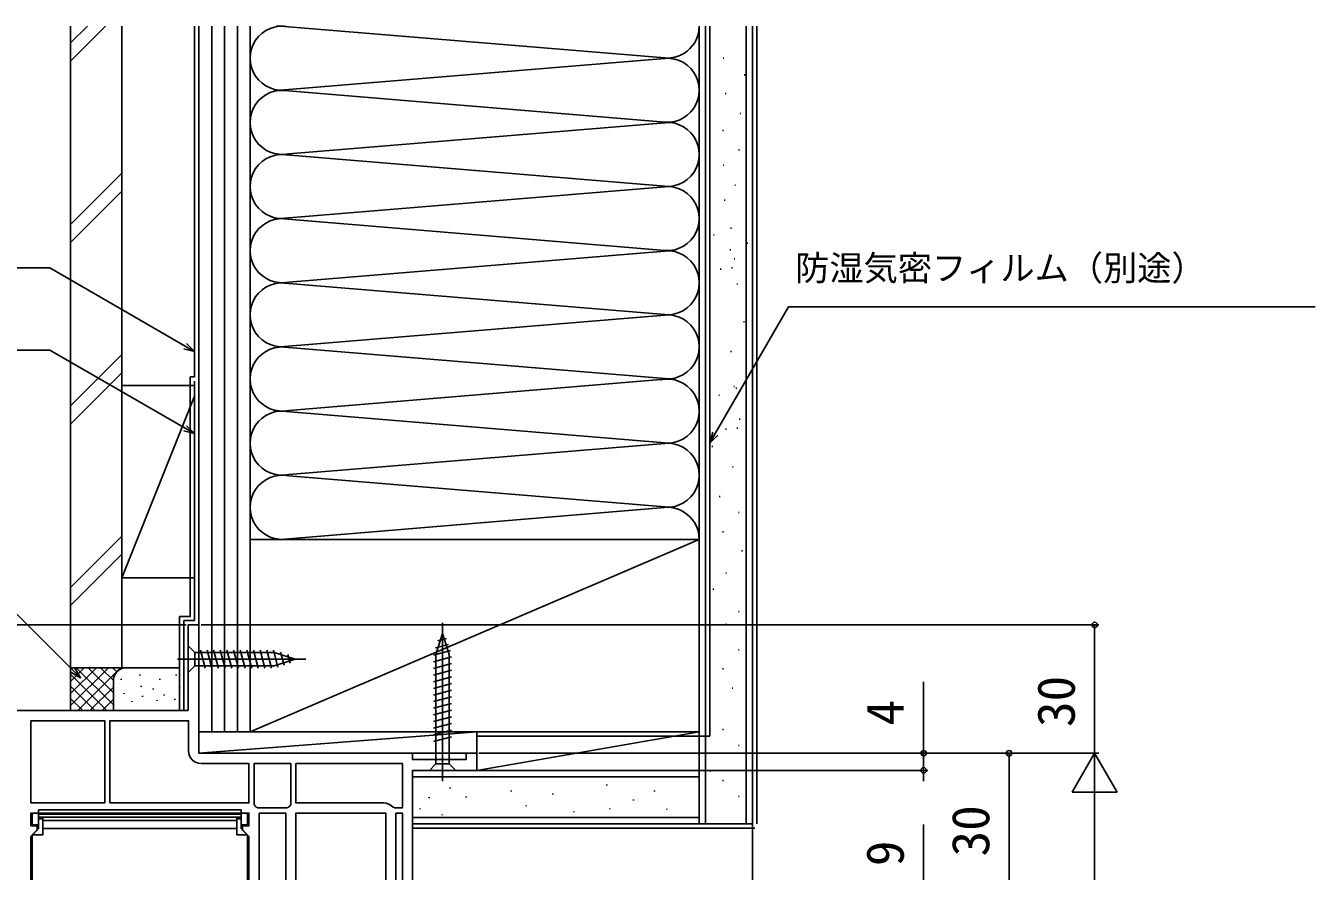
# Model space of a CAD drawing. Units: millimetres, scale not verified. Extents: x -525 to 525, y -783 to 779.
# Drawn here: x -364.7 to -63.2, y 349.6 to 547.3 of the extents above; entities that cross this region are included whole.
import ezdxf
from ezdxf.enums import TextEntityAlignment as Align

# ---------------------------------------------------------------- set-up
doc = ezdxf.new("R2010")
doc.units = ezdxf.units.MM
doc.header["$LTSCALE"] = 4
for name, color, linetype in [('0-2_YKK_11', 7, 'Continuous'), ('0-5_YKK_13', 4, 'Continuous'), ('0-7_YKK_D', 6, 'Continuous'), ('0-9_YSS_K', 3, 'Continuous'), ('0-A_YSS_KE', 3, 'Continuous')]:
    doc.layers.add(name, color=color, linetype=linetype)
doc.styles.add('ＭＳ ゴシック', font='')
doc.styles.get('ＭＳ ゴシック').set_extended_font_data('MS Gothic')

msp = doc.modelspace()

# ---------------------------------------------------------------- linework, layer by layer
at = {"layer": '0-2_YKK_11'}
for points in [[(-279.05, 338.2), (-274.25, 338.2), (-274.25, 373.2), (-259.25, 373.2), (-259.25, 377.2), (-261.75, 377.2), (-261.75, 375.7), (-274.25, 375.7), (-274.25, 377.2), (-324.25, 377.2), (-324.25, 407.2), (-326.75, 407.2), (-326.75, 387.2)], [(-326.75, 387.2), (-404.25, 387.2), (-404.25, 339.4)], [(-326.65, 377.7), (-326.65, 384.8), (-345.05, 384.8), (-345.05, 365.6)], [(-345.05, 365.6), (-312.55, 365.6), (-312.55, 374.8), (-323.75, 374.8)], [(-311.174, 364.911), (-311.35, 365.292), (-311.35, 374.8), (-302.75, 374.8)], [(-302.75, 374.8), (-302.75, 365.292), (-302.926, 364.911)], [(-301.55, 374.8), (-276.65, 374.8), (-276.65, 364.4), (-278.458, 364.4), (-278.839, 364.576)], [(-281.05, 365.6), (-301.55, 365.6), (-301.55, 374.8)], [(-363.55, 337.7), (-363.55, 357.7), (-362.05, 359.2), (-362.05, 360.2), (-363.55, 360.2), (-363.55, 363.2), (-312.55, 363.2), (-312.55, 360.2), (-314.05, 360.2), (-314.05, 359.2), (-312.55, 357.7), (-312.55, 337.7)], [(-303.261, 364.576), (-303.642, 364.4), (-310.458, 364.4), (-310.839, 364.576)], [(-301.55, 337.7), (-301.55, 363.2), (-280.55, 363.2), (-280.55, 339.7)]]:
    msp.add_lwpolyline(points, dxfattribs=at)
for points in [[(-346.25, 365.6), (-346.25, 384.8), (-363.55, 384.8), (-363.55, 365.6)], [(-310.15, 363.2), (-310.15, 338.6), (-303.95, 338.6), (-303.95, 363.2)], [(-278.15, 363.2), (-278.15, 340.6), (-276.65, 340.6), (-276.65, 363.2)]]:
    msp.add_lwpolyline(points, close=True, dxfattribs=at)
for centre, start, end in [((-323.75, 377.7), 180.00001, 269.99999), ((-313.05, 362.7), 40.32022, 49.67978), ((-301.05, 362.7), 130.32022, 139.67978), ((-281.05, 362.7), 40.32022, 90.00001)]:
    msp.add_arc(centre, 2.9, start, end, dxfattribs=at)
at = {"layer": '0-5_YKK_13'}
for p, q in [((-267.25, 370.7), (-267.25, 407.7)), ((-267.25, 405.2), (-268.8, 400.284)), ((-267.25, 405.2), (-265.7, 400.284)), ((-267.25, 405.2), (-265.7, 400.284)), ((-326.75, 402.3), (-325.2, 400.75)), ((-323.899, 401.3), (-322.774, 397.1)), ((-322.346, 401.3), (-321.221, 397.1)), ((-320.793, 401.3), (-319.668, 397.1)), ((-319.24, 401.3), (-318.115, 397.1)), ((-317.687, 401.3), (-316.562, 397.1)), ((-316.134, 401.3), (-315.009, 397.1)), ((-314.581, 401.3), (-313.456, 397.1)), ((-313.029, 401.3), (-311.903, 397.1)), ((-311.476, 401.3), (-310.35, 397.1)), ((-309.923, 401.3), (-308.797, 397.1)), ((-308.37, 401.3), (-307.244, 397.1)), ((-306.817, 401.3), (-305.761, 397.359)), ((-269.35, 400.133), (-265.408, 401.189)), ((-268.896, 401.808), (-265.86, 402.621)), ((-268.361, 403.504), (-266.311, 404.053)), ((-329.25, 399.2), (-299.25, 399.2)), ((-325.2, 400.75), (-306.666, 400.75)), ((-301.75, 399.2), (-306.666, 400.75)), ((-301.75, 399.2), (-306.666, 397.65)), ((-301.75, 399.2), (-306.666, 397.65)), ((-305.142, 400.846), (-304.329, 397.81)), ((-303.446, 400.312), (-302.897, 398.262)), ((-269.35, 398.58), (-265.15, 399.706)), ((-269.35, 397.027), (-265.15, 398.153)), ((-268.8, 374.75), (-268.8, 400.284)), ((-265.7, 374.75), (-265.7, 400.284)), ((-325.2, 397.65), (-306.666, 397.65)), ((-269.35, 395.474), (-265.15, 396.6)), ((-269.35, 393.921), (-265.15, 395.047)), ((-269.35, 392.369), (-265.15, 393.494)), ((-269.35, 390.816), (-265.15, 391.941)), ((-269.35, 389.263), (-265.15, 390.388)), ((-269.35, 387.71), (-265.15, 388.835)), ((-269.35, 386.157), (-265.15, 387.282)), ((-269.35, 384.604), (-265.15, 385.729)), ((-269.35, 383.051), (-265.15, 384.176)), ((-269.35, 381.498), (-265.15, 382.623)), ((-269.35, 379.945), (-265.15, 381.071)), ((-270.35, 373.2), (-268.8, 374.75)), ((-363.25, 360.5), (-363.25, 362.7)), ((-362.75, 363.2), (-361.75, 363.2)), ((-314.35, 363.986), (-361.75, 363.986)), ((-361.75, 362.993), (-361.75, 363.986)), ((-361.75, 362.993), (-314.35, 362.993)), ((-361.75, 362.266), (-361.75, 362.993)), ((-361.75, 362.266), (-360.75, 362.266)), ((-361.75, 361.861), (-361.75, 362.266)), ((-360.75, 362.266), (-360.75, 361.861)), ((-360.75, 362.226), (-315.35, 362.226)), ((-315.35, 362.266), (-314.35, 362.266)), ((-314.35, 362.993), (-314.35, 363.986)), ((-314.35, 363.2), (-313.35, 363.2)), ((-314.35, 362.266), (-314.35, 362.993)), ((-314.35, 362.266), (-314.35, 361.861)), ((-363.25, 360.5), (-361.75, 360.5)), ((-361.75, 359.6), (-363.25, 358.1)), ((-360.75, 361.861), (-361.75, 361.861)), ((-361.75, 359.6), (-361.75, 361.861)), ((-360.75, 358.1), (-360.75, 361.861)), ((-315.35, 361.508), (-360.75, 361.508)), ((-360.75, 359.6), (-315.35, 359.6)), ((-315.35, 361.861), (-315.35, 358.1)), ((-314.35, 361.861), (-314.35, 359.6)), ((-312.85, 358.1), (-314.35, 359.6)), ((-360.75, 358.1), (-363.25, 358.1)), ((-363.25, 342), (-363.25, 358.1)), ((-315.35, 358.1), (-312.85, 358.1)), ((-312.85, 342), (-312.85, 358.1))]:
    msp.add_line(p, q, dxfattribs=at)
for points in [[(-326.75, 402.3), (-326.75, 396.1), (-325.2, 397.65), (-325.2, 400.75)], [(-270.35, 373.2), (-264.15, 373.2), (-265.7, 374.75), (-268.8, 374.75)], [(-314.35, 361.861), (-315.35, 361.861), (-315.35, 362.266)], [(-314.35, 360.5), (-312.85, 360.5), (-312.85, 362.7)]]:
    msp.add_lwpolyline(points, dxfattribs=at)
for centre, start, end in [((-362.75, 362.7), 90, 180), ((-313.35, 362.7), 0, 90)]:
    msp.add_arc(centre, 0.5, start, end, dxfattribs=at)
at = {"layer": '0-7_YKK_D'}
for p, q in [((-327.228, 407.2), (-431, 407.2)), ((-323.75, 407.2), (-113.75, 407.2)), ((-114.75, 377.2), (-114.75, 407.2)), ((-154.75, 377.2), (-154.75, 393.868)), ((-258.8, 377.2), (-113.75, 377.2)), ((-258.749, 377.2), (-133.75, 377.2)), ((-258.25, 377.2), (-113.75, 377.2)), ((-258.25, 377.2), (-153.75, 377.2)), ((-154.75, 373.2), (-154.75, 377.2)), ((-134.75, 347.2), (-134.75, 377.2)), ((-114.75, 377.2), (-120, 368.107)), ((-114.75, 377.2), (-109.5, 368.107)), ((-114.75, 377.2), (-114.75, 359.013)), ((-258.25, 373.2), (-153.75, 373.2)), ((-154.75, 373.2), (-154.75, 370.65)), ((-120, 368.107), (-109.5, 368.107)), ((-114.75, 366.7), (-114.75, -112.3))]:
    msp.add_line(p, q, dxfattribs=at)
for points in [[(-325.25, 471.105), (-327.458, 472.38), (-359.105, 490.652), (-472.283, 490.652)], [(-204.751, 449.72), (-203.476, 451.928), (-186.38, 481.539), (-63.161, 481.539)], [(-325.25, 451.92), (-327.458, 453.195), (-359.105, 471.466), (-454.129, 471.466)], [(-327.117, 472.972), (-325.25, 471.105), (-327.8, 471.789)], [(-327.117, 453.786), (-325.25, 451.92), (-327.8, 452.603)], [(-202.884, 451.586), (-204.751, 449.72), (-204.068, 452.27)], [(-351.932, 394.842), (-353.735, 396.645), (-380.159, 423.065), (-467.625, 423.065)], [(-353.252, 397.128), (-351.932, 394.842), (-354.218, 396.162)], [(-154.75, 338.2), (-154.75, 347.2), (-154.75, 360.568)]]:
    msp.add_lwpolyline(points, dxfattribs=at)
for centre in [(-114.75, 407.2), (-154.75, 377.2), (-134.75, 377.2), (-154.75, 373.2)]:
    msp.add_circle(centre, 0.637, dxfattribs=at)
at = {"layer": '0-9_YSS_K'}
for p, q in [((-354.25, 539.021), (-346.072, 547.199)), ((-354.25, 543.264), (-350.315, 547.199)), ((-324.25, 547.199), (-324.25, 382.2)), ((-321.25, 547.199), (-321.25, 382.2)), ((-318.25, 547.199), (-318.25, 382.2)), ((-315.25, 547.199), (-315.25, 382.2)), ((-312.25, 427.199), (-312.25, 547.199)), ((-312.25, 382.2), (-312.25, 547.199)), ((-214.369, 539.699), (-306.068, 547.277)), ((-207.25, 427.199), (-207.25, 547.199)), ((-205.75, 360.7), (-205.75, 547.199)), ((-196.25, 360.7), (-196.25, 547.199)), ((-193.75, 547.199), (-193.75, 360.7)), ((-304.218, 532.275), (-214.369, 539.699)), ((-201.647, 539.678), (-201.447, 539.678)), ((-196.679, 535.827), (-196.479, 535.827)), ((-214.369, 524.699), (-305.143, 532.2)), ((-201.15, 531.48), (-200.95, 531.48)), ((-197.672, 526.761), (-197.472, 526.761)), ((-303.185, 517.36), (-214.369, 524.699)), ((-201.771, 522.786), (-201.571, 522.786)), ((-303.805, 517.09), (-214.369, 509.699)), ((-198.045, 518.315), (-197.845, 518.315)), ((-354.25, 500.838), (-342.25, 512.838)), ((-201.647, 514.713), (-201.447, 514.713)), ((-305.056, 502.205), (-214.369, 509.699)), ((-198.914, 509.993), (-198.714, 509.993)), ((-354.25, 496.595), (-342.25, 508.595)), ((-201.398, 506.516), (-201.198, 506.516)), ((-305.338, 502.216), (-214.369, 494.699)), ((-203.896, 498.384), (-203.696, 498.384)), ((-199.894, 499.985), (-199.694, 499.985)), ((-303.218, 487.357), (-214.369, 494.699)), ((-200.058, 494.876), (-199.858, 494.876)), ((-196.056, 496.477), (-195.856, 496.477)), ((-199.094, 492.782), (-198.894, 492.782)), ((-202.295, 490.381), (-202.095, 490.381)), ((-199.652, 490.681), (-199.452, 490.681)), ((-214.369, 479.699), (-306.068, 487.277)), ((-198.457, 486.873), (-198.257, 486.873)), ((-304.218, 472.275), (-214.369, 479.699)), ((-196.856, 478.07), (-196.656, 478.07)), ((-214.369, 464.699), (-305.143, 472.2)), ((-199.916, 471.139), (-199.716, 471.139)), ((-354.25, 458.411), (-342.25, 470.411)), ((-354.25, 454.169), (-342.25, 466.169)), ((-303.185, 457.36), (-214.369, 464.699)), ((-342.25, 463.2), (-325.25, 463.2)), ((-342.25, 463.2), (-342.25, 418.2)), ((-324.25, 418.2), (-324.25, 463.2)), ((-199.17, 462.933), (-198.97, 462.933)), ((-198.667, 462.539), (-198.467, 462.539)), ((-325.25, 460.7), (-342.25, 418.2)), ((-202.668, 460.939), (-202.468, 460.939)), ((-303.805, 457.09), (-214.369, 449.699)), ((-201.068, 452.935), (-200.868, 452.935)), ((-198.424, 453.235), (-198.224, 453.235)), ((-197.866, 455.336), (-197.666, 455.336)), ((-214.369, 449.699), (-303.218, 442.357)), ((-204.269, 448.934), (-204.069, 448.934)), ((-199.467, 444.132), (-199.267, 444.132)), ((-303.218, 442.041), (-214.369, 434.699)), ((-305.056, 427.205), (-216.282, 434.541)), ((-202.527, 437.201), (-202.327, 437.201)), ((-198.051, 433.471), (-197.851, 433.471)), ((-201.781, 428.995), (-201.581, 428.995)), ((-342.25, 427.985), (-354.25, 415.985)), ((-312.25, 382.2), (-207.25, 427.2)), ((-354.25, 411.742), (-342.25, 423.742)), ((-197.305, 424.519), (-197.105, 424.519)), ((-201.035, 419.297), (-200.835, 419.297)), ((-342.25, 418.2), (-325.25, 418.2)), ((-204.019, 415.568), (-203.819, 415.568)), ((-198.051, 410.346), (-197.851, 410.346)), ((-201.035, 407.362), (-200.835, 407.362)), ((-204.765, 404.378), (-204.565, 404.378)), ((-198.051, 401.394), (-197.851, 401.394)), ((-354.25, 397.2), (-354.25, 387.2)), ((-341.25, 397.2), (-354.25, 397.2)), ((-354.25, 388.342), (-345.392, 397.2)), ((-354.25, 391.171), (-348.221, 397.2)), ((-354.25, 393.999), (-351.049, 397.2)), ((-354.25, 396.827), (-353.877, 397.2)), ((-354.25, 395.685), (-345.765, 387.2)), ((-352.936, 397.2), (-344.25, 388.514)), ((-352.564, 387.2), (-342.564, 397.2)), ((-350.108, 397.2), (-344.25, 391.342)), ((-347.279, 397.2), (-344.25, 394.171)), ((-344.451, 397.2), (-343.469, 396.218)), ((-341.623, 397.2), (-341.602, 397.179)), ((-328.75, 397.2), (-341.25, 397.2)), ((-338.083, 395.396), (-338.083, 395.596)), ((-329.568, 395.396), (-329.568, 395.596)), ((-201.781, 396.918), (-201.581, 396.918)), ((-354.25, 392.857), (-348.593, 387.2)), ((-349.735, 387.2), (-344.25, 392.685)), ((-344.25, 394.2), (-344.25, 387.2)), ((-342.422, 394.395), (-342.422, 394.595)), ((-337.749, 392.726), (-337.749, 392.926)), ((-334.956, 392.123), (-334.956, 392.323)), ((-333.409, 394.395), (-333.409, 394.595)), ((-328.736, 392.392), (-328.736, 392.592)), ((-324.25, 394.2), (-324.25, 390.663)), ((-199.543, 392.442), (-199.343, 392.442)), ((-354.25, 390.028), (-351.422, 387.2)), ((-346.907, 387.2), (-344.232, 389.875)), ((-341.755, 391.057), (-341.755, 391.257)), ((-339.924, 389.201), (-339.924, 389.401)), ((-337.415, 390.389), (-337.415, 390.589)), ((-333.995, 389.416), (-333.995, 389.616)), ((-332.408, 390.723), (-332.408, 390.923)), ((-329.901, 389.72), (-329.901, 389.92)), ((-204.765, 387.966), (-204.565, 387.966)), ((-324.25, 382.2), (-324.25, 377.2)), ((-324.25, 382.2), (-259.25, 382.2)), ((-324.25, 377.2), (-259.25, 382.2)), ((-312.25, 382.2), (-321.25, 382.2)), ((-259.25, 377.2), (-259.25, 382.2)), ((-259.25, 373.2), (-259.25, 382.2)), ((-207.25, 382.2), (-259.25, 382.2)), ((-259.25, 373.2), (-207.25, 382.2)), ((-207.25, 382.2), (-207.25, 373.2)), ((-201.781, 382.744), (-201.581, 382.744)), ((-324.25, 377.2), (-259.25, 377.2)), ((-198.051, 379.014), (-197.851, 379.014)), ((-274.25, 371.7), (-207.25, 371.7)), ((-207.25, 373.2), (-259.25, 373.2)), ((-204.765, 373.03), (-204.565, 373.03)), ((-265.501, 369.187), (-265.501, 368.987)), ((-251.236, 368.487), (-251.236, 368.287)), ((-228.856, 369.886), (-228.856, 369.686)), ((-217.667, 368.487), (-217.667, 368.287)), ((-201.781, 370.809), (-201.581, 370.809)), ((-270.414, 366.925), (-270.414, 366.725)), ((-261.726, 367.088), (-261.726, 366.888)), ((-247.739, 364.99), (-247.739, 364.79)), ((-241.445, 367.788), (-241.445, 367.588)), ((-222.562, 366.389), (-222.562, 366.189)), ((-198.051, 367.079), (-197.851, 367.079)), ((-274.25, 362.2), (-207.25, 362.2)), ((-272.495, 364.291), (-272.495, 364.091)), ((-267.321, 362.892), (-267.321, 362.692)), ((-236.549, 363.592), (-236.549, 363.392)), ((-228.157, 364.291), (-228.157, 364.091)), ((-214.797, 364.233), (-214.797, 364.033)), ((-274.25, 359.7), (-194.25, 359.7)), ((-194.75, 361.7), (-194.75, 128.7))]:
    msp.add_line(p, q, dxfattribs=at)
for centre, radius, start, end in [((-304.75, 539.699), 7.5, 78.21644, 281.78379), ((-214.75, 547.199), 7.5, 258.21646, 0.00005), ((-214.75, 547.199), 7.5, 258.21646, 0.00005), ((-214.75, 532.199), 7.5, 258.21646, 101.78354), ((-304.75, 524.699), 7.5, 78.21668, 281.78379), ((-214.75, 517.199), 7.5, 258.21646, 101.78354), ((-304.75, 509.699), 7.5, 78.21668, 281.78379), ((-214.75, 502.199), 7.5, 258.21646, 101.78354), ((-304.75, 494.699), 7.5, 78.21668, 281.78356), ((-214.75, 487.199), 7.5, 258.21646, 101.78364), ((-304.75, 479.699), 7.5, 78.21644, 281.78379), ((-214.75, 472.199), 7.5, 258.21646, 101.78354), ((-304.75, 464.699), 7.5, 78.21668, 281.78379), ((-214.75, 457.199), 7.5, 258.21646, 101.78354), ((-304.75, 449.699), 7.5, 78.21668, 281.78379), ((-214.75, 442.199), 7.5, 258.21646, 101.78354), ((-304.75, 434.699), 7.5, 78.21668, 281.78379), ((-214.75, 427.199), 7.5, 0, 101.78354), ((-341.25, 394.2), 3, 90, 180)]:
    msp.add_arc(centre, radius, start, end, dxfattribs=at)
at = {"layer": '0-A_YSS_KE'}
for p, q in [((-354.25, 547.199), (-354.25, 397.2)), ((-342.25, 547.199), (-342.25, 397.2)), ((-325.25, 465.2), (-325.25, 547.199)), ((-207.25, 547.199), (-207.25, 360.7)), ((-204.751, 381.2), (-204.751, 547.199)), ((-326.25, 465.2), (-326.25, 409.2)), ((-325.25, 465.2), (-326.25, 465.2)), ((-325.25, 464.2), (-325.25, 408.2)), ((-328.75, 409.2), (-326.228, 409.2)), ((-328.75, 409.2), (-328.75, 387.2)), ((-327.75, 408.2), (-325.25, 408.2)), ((-327.75, 408.2), (-327.75, 387.2)), ((-342.25, 397.2), (-354.25, 397.2)), ((-204.751, 381.2), (-259.25, 381.2)), ((-210.75, 373.2), (-274.25, 373.2)), ((-274.25, 373.2), (-274.25, 360.7)), ((-207.25, 360.7), (-274.25, 360.7))]:
    msp.add_line(p, q, dxfattribs=at)
msp.add_lwpolyline([(-194.75, 547.199), (-194.75, 360.7), (-207.25, 360.7)], dxfattribs=at)
msp.add_lwpolyline([(-207.25, 382.2), (-207.25, 427.2), (-312.25, 427.2), (-312.25, 382.2)], close=True, dxfattribs=at)

# ---------------------------------------------------------------- texts
at = {"layer": '0-7_YKK_D', "style": 'ＭＳ ゴシック'}
msp.add_text('防湿気密フィルム（別途）', height=5.865, dxfattribs=at).set_placement((-184.787, 485.964), align=Align.BOTTOM_LEFT)
for s, p in [('30', (-116.75, 383.336)), ('4', (-156.75, 383.686)), ('30', (-136.75, 353.069)), ('9', (-156.75, 350.795))]:
    msp.add_text(s, height=8.798, rotation=90, dxfattribs=at).set_placement(p, align=Align.BOTTOM_LEFT)

doc.saveas('drawing.dxf')
